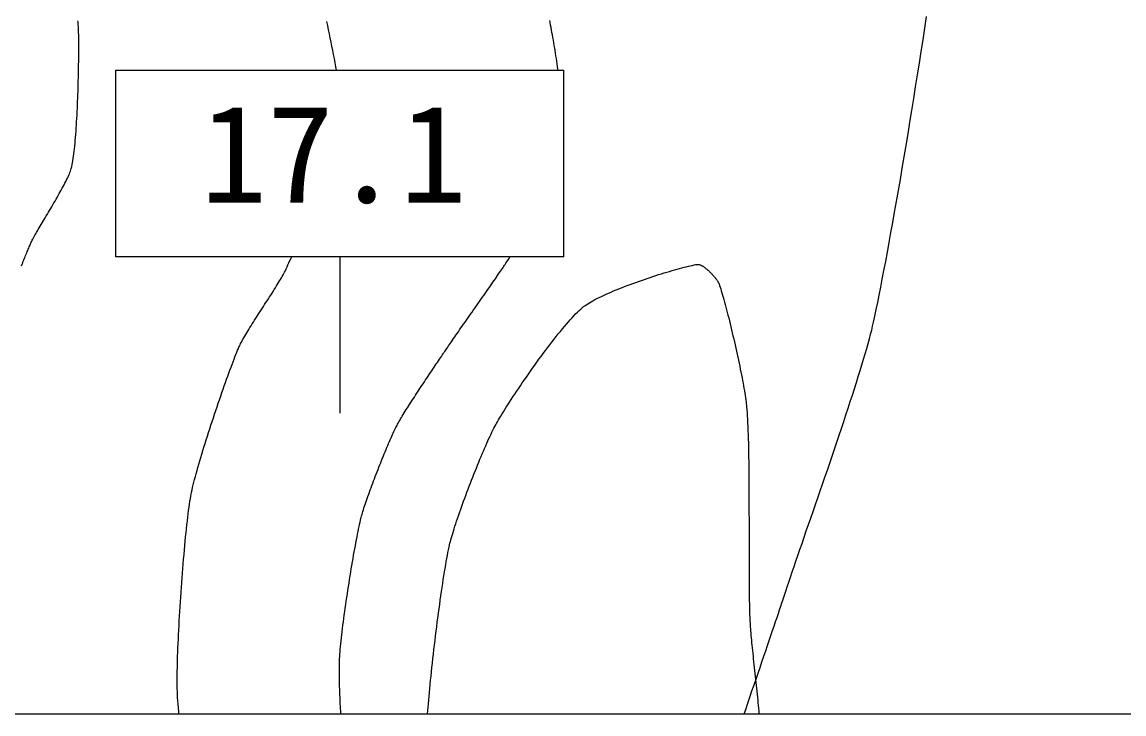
# Model space of a CAD drawing. Units: millimetres, scale not verified. Extents: x 40000 to 680000, y 20000 to 380000.
# Drawn here: x 341844 to 362506, y 205000 to 217970 of the extents above; entities that cross this region are included whole.
import ezdxf
from ezdxf.enums import TextEntityAlignment as Align

# ---------------------------------------------------------------- set-up
doc = ezdxf.new("R2010")
doc.units = ezdxf.units.MM
doc.header["$LTSCALE"] = 1000
for name, color, linetype, lineweight in [('M-BGD', 7, 'Continuous', 25), ('M-STR-STRC', 7, 'Continuous', 25), ('M-TTL-BAND', 7, 'Continuous', 25)]:
    doc.layers.add(name, color=color, linetype=linetype, lineweight=lineweight)
doc.styles.add('ＭＳ ゴシック', font='')
doc.styles.get('ＭＳ ゴシック').set_extended_font_data('MS Gothic')

msp = doc.modelspace()

# ---------------------------------------------------------------- linework, layer by layer
at = {"layer": 'M-BGD'}
for points in [[(341834, 213401), (341845, 213430), (341857, 213458), (341868, 213486), (341879, 213514), (341890, 213541), (341901, 213567), (341911, 213593), (341922, 213619), (341932, 213643), (341942, 213667), (341952, 213690), (341961, 213713), (341970, 213734), (341979, 213755), (341988, 213774), (341996, 213792), (342003, 213810), (342011, 213826), (342018, 213841), (342027, 213860), (342037, 213880), (342048, 213902), (342060, 213924), (342073, 213948), (342086, 213973), (342101, 213999), (342116, 214026), (342132, 214054), (342149, 214083), (342166, 214112), (342184, 214143), (342202, 214174), (342221, 214205), (342240, 214237), (342260, 214270), (342279, 214303), (342299, 214337), (342320, 214371), (342340, 214405), (342361, 214440), (342381, 214474), (342402, 214509), (342423, 214544), (342443, 214579), (342464, 214614), (342484, 214649), (342504, 214684), (342524, 214718), (342543, 214753), (342562, 214787), (342580, 214820), (342599, 214854), (342616, 214886), (342633, 214918), (342649, 214950), (342665, 214981), (342680, 215011), (342694, 215041), (342708, 215070), (342720, 215098), (342732, 215125), (342742, 215151), (342752, 215176), (342760, 215200), (342768, 215222), (342774, 215244), (342779, 215264), (342786, 215297), (342792, 215333), (342799, 215371), (342805, 215411), (342811, 215454), (342817, 215498), (342822, 215545), (342828, 215594), (342833, 215645), (342838, 215697), (342843, 215751), (342848, 215807), (342852, 215863), (342857, 215922), (342861, 215981), (342865, 216041), (342868, 216102), (342872, 216165), (342875, 216227), (342878, 216291), (342881, 216354), (342884, 216419), (342887, 216483), (342889, 216548), (342892, 216612), (342894, 216677), (342896, 216741), (342898, 216805), (342899, 216868), (342901, 216931), (342902, 216993), (342904, 217055), (342905, 217115), (342905, 217175), (342906, 217233), (342907, 217291), (342907, 217347), (342908, 217401), (342908, 217454), (342908, 217505), (342908, 217554), (342907, 217602), (342907, 217647), (342906, 217690), (342906, 217731), (342905, 217770), (342904, 217806), (342903, 217840), (342902, 217862), (342900, 217885), (342899, 217910), (342897, 217937), (342894, 217965), (342892, 217994)], [(351895, 217071), (351892, 217091), (351885, 217139), (351878, 217187), (351871, 217236), (351863, 217285), (351856, 217335), (351848, 217384), (351840, 217434), (351832, 217483), (351823, 217533), (351815, 217582), (351807, 217631), (351798, 217680), (351790, 217728), (351781, 217775), (351773, 217822), (351764, 217869), (351756, 217914), (351747, 217959), (351739, 218002)], [(355384, 205000), (355413, 205085), (355452, 205201), (355491, 205316), (355530, 205431), (355569, 205544), (355607, 205655), (355645, 205765), (355682, 205873), (355718, 205979), (355754, 206083), (355789, 206185), (355822, 206283), (355855, 206379), (355887, 206472), (355918, 206562), (355947, 206648), (355975, 206730), (356001, 206809), (356026, 206884), (356050, 206954), (356071, 207020), (356091, 207081), (356113, 207150), (356138, 207224), (356164, 207302), (356192, 207386), (356221, 207473), (356253, 207566), (356285, 207662), (356320, 207762), (356355, 207866), (356392, 207973), (356430, 208083), (356469, 208196), (356509, 208312), (356550, 208430), (356592, 208551), (356635, 208673), (356678, 208798), (356721, 208924), (356765, 209052), (356810, 209180), (356854, 209310), (356899, 209440), (356944, 209571), (356988, 209702), (357033, 209833), (357078, 209964), (357122, 210094), (357165, 210224), (357208, 210353), (357251, 210481), (357293, 210607), (357334, 210732), (357374, 210856), (357414, 210977), (357452, 211096), (357489, 211213), (357525, 211327), (357559, 211438), (357592, 211546), (357624, 211651), (357654, 211752), (357682, 211849), (357708, 211943), (357733, 212032), (357755, 212117), (357776, 212197), (357794, 212272), (357810, 212343), (357835, 212457), (357861, 212580), (357888, 212711), (357916, 212851), (357945, 212998), (357975, 213153), (358006, 213314), (358038, 213482), (358070, 213657), (358104, 213837), (358137, 214023), (358172, 214214), (358206, 214409), (358241, 214609), (358277, 214812), (358313, 215020), (358349, 215230), (358385, 215443), (358421, 215658), (358457, 215875), (358493, 216094), (358529, 216315), (358565, 216535), (358600, 216757), (358636, 216978), (358670, 217199), (358705, 217420), (358738, 217639), (358772, 217857), (358804, 218073)], [(347738, 217071), (347728, 217133), (347714, 217208), (347701, 217284), (347686, 217361), (347671, 217438), (347656, 217516), (347640, 217594), (347624, 217672), (347608, 217749), (347591, 217827), (347575, 217904), (347557, 217981)], [(344785, 205000), (344781, 205046), (344775, 205116), (344770, 205184), (344766, 205248), (344762, 205309), (344759, 205366), (344757, 205420), (344755, 205469), (344754, 205517), (344753, 205567), (344753, 205621), (344753, 205679), (344754, 205740), (344755, 205803), (344756, 205870), (344758, 205939), (344760, 206011), (344762, 206085), (344765, 206161), (344768, 206239), (344772, 206319), (344775, 206401), (344779, 206485), (344783, 206569), (344788, 206655), (344793, 206743), (344798, 206831), (344803, 206920), (344808, 207009), (344814, 207099), (344820, 207189), (344826, 207280), (344833, 207370), (344839, 207461), (344846, 207550), (344853, 207640), (344860, 207729), (344867, 207817), (344874, 207904), (344881, 207989), (344889, 208074), (344896, 208157), (344904, 208239), (344912, 208319), (344920, 208396), (344928, 208472), (344936, 208546), (344944, 208617), (344952, 208686), (344960, 208752), (344968, 208815), (344976, 208875), (344984, 208932), (344992, 208985), (345000, 209036), (345008, 209082), (345015, 209119), (345023, 209159), (345033, 209202), (345043, 209247), (345055, 209294), (345067, 209344), (345080, 209395), (345094, 209449), (345109, 209504), (345125, 209562), (345142, 209621), (345159, 209681), (345177, 209743), (345196, 209806), (345215, 209870), (345235, 209936), (345255, 210002), (345276, 210069), (345297, 210137), (345319, 210205), (345341, 210273), (345363, 210342), (345385, 210412), (345408, 210481), (345431, 210550), (345454, 210619), (345477, 210688), (345500, 210756), (345523, 210824), (345546, 210891), (345569, 210957), (345591, 211023), (345614, 211087), (345636, 211151), (345658, 211213), (345680, 211274), (345701, 211333), (345722, 211391), (345743, 211447), (345763, 211501), (345782, 211553), (345801, 211603), (345819, 211651), (345837, 211696), (345854, 211739), (345870, 211780), (345885, 211817), (345900, 211852), (345909, 211873), (345919, 211895), (345931, 211919), (345943, 211943), (345957, 211969), (345971, 211996), (345987, 212024), (346003, 212052), (346020, 212082), (346038, 212113), (346057, 212144), (346077, 212176), (346097, 212209), (346118, 212243), (346139, 212277), (346160, 212311), (346183, 212347), (346205, 212382), (346228, 212418), (346251, 212454), (346274, 212490), (346298, 212527), (346322, 212563), (346345, 212600), (346369, 212637), (346393, 212673), (346416, 212710), (346439, 212746), (346463, 212782), (346486, 212818), (346508, 212853), (346531, 212888), (346553, 212922), (346574, 212956), (346595, 212990), (346615, 213023), (346635, 213055), (346654, 213086), (346673, 213116), (346690, 213146), (346707, 213175), (346723, 213202), (346738, 213229), (346752, 213254), (346765, 213279), (346777, 213302), (346788, 213324), (346797, 213344), (346813, 213379), (346830, 213417), (346849, 213457), (346868, 213500), (346888, 213545), (346900, 213571)], [(347822, 205000), (347820, 205036), (347816, 205123), (347812, 205209), (347808, 205292), (347805, 205372), (347802, 205450), (347799, 205526), (347797, 205598), (347796, 205668), (347794, 205734), (347794, 205796), (347794, 205856), (347794, 205911), (347795, 205962), (347796, 205998), (347798, 206036), (347801, 206077), (347804, 206120), (347807, 206166), (347811, 206214), (347816, 206263), (347821, 206315), (347827, 206369), (347833, 206425), (347839, 206482), (347846, 206540), (347853, 206601), (347861, 206662), (347869, 206724), (347877, 206788), (347886, 206852), (347895, 206918), (347904, 206983), (347914, 207050), (347924, 207117), (347934, 207184), (347944, 207252), (347954, 207319), (347965, 207387), (347975, 207454), (347986, 207522), (347997, 207588), (348007, 207655), (348018, 207720), (348029, 207785), (348040, 207850), (348051, 207913), (348062, 207975), (348073, 208036), (348083, 208095), (348094, 208154), (348105, 208210), (348115, 208265), (348125, 208318), (348135, 208370), (348145, 208419), (348155, 208466), (348164, 208511), (348173, 208553), (348182, 208593), (348191, 208630), (348199, 208665), (348205, 208688), (348211, 208713), (348219, 208740), (348227, 208768), (348236, 208798), (348245, 208829), (348256, 208861), (348267, 208895), (348278, 208929), (348290, 208965), (348303, 209002), (348316, 209040), (348330, 209078), (348344, 209118), (348358, 209158), (348373, 209199), (348388, 209240), (348404, 209282), (348420, 209324), (348436, 209367), (348452, 209409), (348468, 209452), (348485, 209496), (348502, 209539), (348519, 209582), (348536, 209625), (348553, 209668), (348570, 209710), (348587, 209752), (348604, 209794), (348621, 209836), (348637, 209876), (348654, 209916), (348670, 209956), (348687, 209994), (348703, 210032), (348718, 210069), (348734, 210105), (348749, 210139), (348764, 210173), (348778, 210205), (348792, 210236), (348805, 210266), (348818, 210294), (348831, 210321), (348843, 210346), (348854, 210369), (348865, 210391), (348875, 210410), (348886, 210432), (348899, 210454), (348912, 210478), (348926, 210503), (348941, 210529), (348957, 210556), (348974, 210584), (348992, 210613), (349010, 210643), (349029, 210674), (349049, 210705), (349069, 210737), (349090, 210770), (349111, 210803), (349132, 210837), (349155, 210872), (349177, 210906), (349200, 210941), (349223, 210977), (349246, 211012), (349269, 211048), (349293, 211084), (349317, 211120), (349340, 211155), (349364, 211191), (349388, 211227), (349411, 211262), (349435, 211297), (349458, 211332), (349481, 211366), (349504, 211400), (349527, 211434), (349549, 211466), (349570, 211499), (349592, 211530), (349612, 211561), (349633, 211591), (349652, 211620), (349671, 211648), (349690, 211675), (349708, 211701), (349724, 211726), (349741, 211750), (349756, 211773), (349770, 211794), (349784, 211814), (349796, 211833), (349810, 211853), (349825, 211875), (349841, 211899), (349858, 211923), (349876, 211950), (349895, 211977), (349915, 212006), (349935, 212036), (349957, 212067), (349979, 212098), (350002, 212131), (350025, 212165), (350049, 212199), (350074, 212235), (350099, 212270), (350124, 212307), (350150, 212344), (350176, 212381), (350203, 212419), (350230, 212457), (350256, 212496), (350284, 212534), (350311, 212573), (350338, 212612), (350365, 212651), (350392, 212690), (350419, 212729), (350446, 212767), (350473, 212805), (350500, 212843), (350526, 212881), (350552, 212918), (350577, 212954), (350602, 212990), (350627, 213025), (350651, 213060), (350674, 213093), (350697, 213126), (350719, 213158), (350740, 213189), (350761, 213219), (350780, 213248), (350799, 213275), (350817, 213302), (350834, 213327), (350850, 213350), (350865, 213372), (350878, 213393), (350890, 213410), (350902, 213428), (350915, 213448), (350929, 213469), (350944, 213491), (350960, 213514), (350976, 213538), (350993, 213563), (350999, 213571)], [(349448, 205000), (349448, 205003), (349453, 205064), (349458, 205127), (349463, 205192), (349469, 205260), (349476, 205331), (349482, 205403), (349489, 205477), (349497, 205553), (349505, 205631), (349513, 205710), (349522, 205790), (349530, 205872), (349539, 205954), (349549, 206038), (349558, 206122), (349568, 206207), (349578, 206292), (349589, 206378), (349599, 206463), (349610, 206549), (349620, 206634), (349631, 206720), (349642, 206804), (349653, 206888), (349664, 206972), (349676, 207054), (349687, 207135), (349698, 207215), (349710, 207294), (349721, 207371), (349732, 207447), (349743, 207520), (349755, 207592), (349766, 207662), (349777, 207729), (349788, 207794), (349799, 207856), (349809, 207916), (349820, 207972), (349830, 208026), (349840, 208077), (349850, 208124), (349860, 208168), (349867, 208199), (349876, 208232), (349885, 208267), (349896, 208305), (349907, 208344), (349919, 208385), (349933, 208428), (349947, 208473), (349961, 208519), (349977, 208566), (349993, 208615), (350010, 208665), (350027, 208716), (350046, 208769), (350064, 208822), (350083, 208876), (350103, 208931), (350123, 208986), (350144, 209042), (350165, 209098), (350186, 209155), (350207, 209212), (350229, 209269), (350251, 209326), (350273, 209384), (350295, 209440), (350318, 209497), (350340, 209553), (350363, 209609), (350385, 209664), (350407, 209719), (350430, 209773), (350452, 209826), (350474, 209878), (350495, 209929), (350517, 209978), (350538, 210027), (350559, 210074), (350579, 210119), (350599, 210164), (350619, 210206), (350638, 210246), (350656, 210285), (350674, 210322), (350692, 210357), (350708, 210389), (350725, 210419), (350740, 210447), (350758, 210478), (350777, 210511), (350798, 210546), (350820, 210584), (350844, 210623), (350870, 210664), (350896, 210707), (350924, 210751), (350954, 210797), (350984, 210844), (351016, 210893), (351048, 210942), (351082, 210993), (351116, 211045), (351152, 211097), (351188, 211151), (351224, 211205), (351262, 211259), (351300, 211314), (351339, 211370), (351378, 211425), (351417, 211481), (351457, 211537), (351497, 211593), (351537, 211648), (351578, 211703), (351618, 211758), (351659, 211813), (351699, 211866), (351740, 211919), (351780, 211972), (351820, 212023), (351860, 212073), (351899, 212123), (351938, 212171), (351976, 212217), (352014, 212263), (352051, 212306), (352088, 212348), (352123, 212389), (352158, 212427), (352192, 212463), (352225, 212498), (352258, 212530), (352289, 212560), (352319, 212588), (352347, 212613), (352375, 212635), (352398, 212653), (352424, 212671), (352452, 212690), (352483, 212709), (352515, 212728), (352550, 212747), (352587, 212767), (352625, 212787), (352665, 212807), (352707, 212827), (352750, 212847), (352795, 212867), (352841, 212888), (352888, 212908), (352936, 212929), (352986, 212949), (353036, 212970), (353087, 212990), (353139, 213010), (353191, 213030), (353244, 213050), (353297, 213070), (353351, 213090), (353405, 213109), (353459, 213128), (353513, 213147), (353567, 213165), (353621, 213183), (353674, 213201), (353727, 213218), (353780, 213235), (353832, 213251), (353884, 213267), (353934, 213282), (353984, 213297), (354033, 213311), (354080, 213325), (354127, 213338), (354172, 213350), (354216, 213362), (354258, 213373), (354299, 213383), (354338, 213393), (354375, 213401), (354410, 213409), (354444, 213416), (354475, 213422), (354504, 213427), (354511, 213428), (354519, 213428), (354526, 213427), (354534, 213426), (354543, 213424), (354552, 213421), (354561, 213418), (354570, 213414), (354579, 213409), (354589, 213404), (354599, 213398), (354609, 213392), (354619, 213386), (354630, 213379), (354640, 213371), (354651, 213363), (354661, 213355), (354672, 213347), (354683, 213338), (354693, 213329), (354704, 213319), (354715, 213310), (354726, 213300), (354736, 213290), (354747, 213280), (354757, 213269), (354767, 213259), (354777, 213248), (354787, 213238), (354797, 213227), (354806, 213217), (354816, 213206), (354825, 213195), (354833, 213185), (354842, 213175), (354850, 213164), (354858, 213154), (354865, 213144), (354872, 213135), (354878, 213125), (354885, 213116), (354890, 213107), (354895, 213098), (354900, 213090), (354904, 213082), (354908, 213075), (354911, 213067), (354914, 213061), (354924, 213032), (354934, 213000), (354945, 212966), (354956, 212931), (354967, 212893), (354979, 212853), (354991, 212811), (355003, 212768), (355015, 212722), (355028, 212676), (355041, 212628), (355054, 212578), (355067, 212527), (355080, 212476), (355094, 212423), (355107, 212369), (355120, 212314), (355134, 212259), (355147, 212203), (355161, 212146), (355174, 212089), (355188, 212032), (355201, 211974), (355214, 211917), (355227, 211859), (355240, 211801), (355253, 211744), (355265, 211687), (355277, 211630), (355289, 211573), (355301, 211517), (355312, 211462), (355323, 211408), (355333, 211355), (355344, 211302), (355354, 211251), (355363, 211200), (355372, 211151), (355380, 211104), (355388, 211058), (355396, 211013), (355402, 210970), (355409, 210929), (355414, 210890), (355419, 210853), (355424, 210818), (355428, 210785), (355431, 210754), (355435, 210703), (355439, 210647), (355443, 210587), (355447, 210524), (355450, 210457), (355453, 210387), (355456, 210314), (355458, 210238), (355460, 210159), (355463, 210078), (355464, 209994), (355466, 209907), (355468, 209819), (355469, 209729), (355470, 209637), (355471, 209543), (355472, 209448), (355473, 209352), (355474, 209255), (355474, 209157), (355475, 209058), (355475, 208959), (355475, 208859), (355475, 208759), (355476, 208659), (355476, 208560), (355476, 208460), (355476, 208361), (355476, 208263), (355476, 208166), (355476, 208070), (355476, 207975), (355477, 207881), (355477, 207789), (355477, 207699), (355477, 207610), (355478, 207524), (355478, 207440), (355479, 207358), (355480, 207279), (355480, 207203), (355481, 207130), (355483, 207060), (355484, 206993), (355485, 206929), (355487, 206870), (355489, 206814), (355491, 206762), (355492, 206733), (355494, 206701), (355496, 206668), (355498, 206633), (355501, 206595), (355505, 206556), (355508, 206515), (355512, 206473), (355516, 206428), (355520, 206383), (355525, 206336), (355530, 206288), (355535, 206239), (355540, 206188), (355545, 206137), (355551, 206085), (355556, 206032), (355562, 205978), (355568, 205924), (355574, 205869), (355580, 205814), (355586, 205759), (355592, 205703), (355598, 205648), (355604, 205592), (355610, 205536), (355615, 205481), (355621, 205426), (355627, 205371), (355632, 205317), (355638, 205263), (355643, 205210), (355648, 205158), (355653, 205107), (355658, 205056), (355662, 205007), (355663, 205000)]]:
    msp.add_lwpolyline(points, dxfattribs=at)
at = {"layer": 'M-STR-STRC'}
for p, q in [((343605, 217071), (352005, 217071)), ((343605, 213571), (343605, 217071)), ((352005, 213571), (352005, 217071)), ((352005, 213571), (343605, 213571)), ((347805, 213571), (347805, 210639))]:
    msp.add_line(p, q, dxfattribs=at)
at = {"layer": 'M-TTL-BAND'}
msp.add_line((40000, 205000), (579000, 205000), dxfattribs=at)

# ---------------------------------------------------------------- texts
at = {"layer": 'M-STR-STRC', "style": 'ＭＳ ゴシック'}
msp.add_text('17.1', height=1833, dxfattribs=at).set_placement((345192, 214035), align=Align.BOTTOM_LEFT)

doc.saveas('drawing.dxf')
